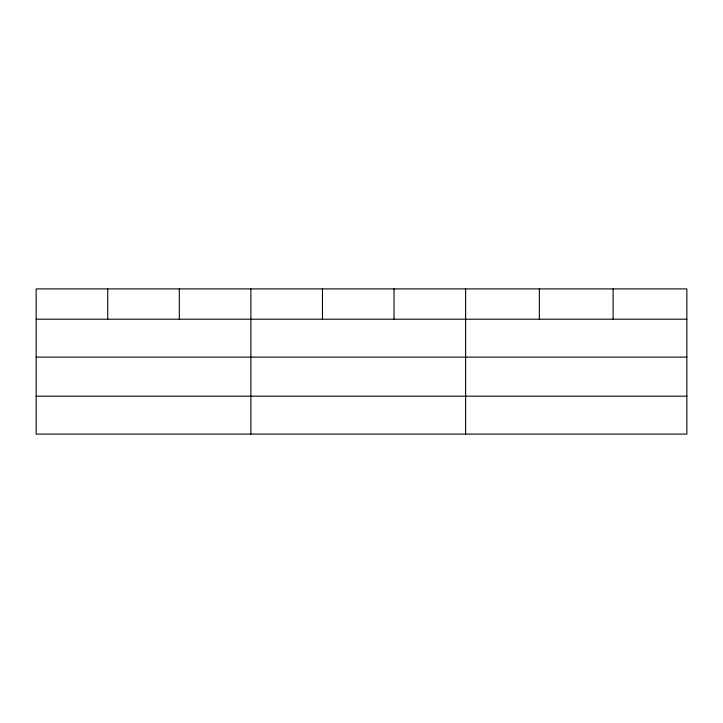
<?xml version="1.0" encoding="UTF-8"?>
<svg xmlns="http://www.w3.org/2000/svg" width="723" height="723" viewBox="0 0 723 723"><rect width="100%" height="100%" fill="white"/><g stroke="black" fill="none" stroke-linecap="round" stroke-linejoin="round"><path stroke-width="1.08" d="M686.85 357.117L686.85 288.902L36.15 288.902L36.15 434.098L686.85 434.098L686.85 357.117L36.15 357.117M36.15 319.204L686.85 319.204M36.15 396.186L686.85 396.186M613.104 288.902L613.104 319.204M539.358 288.902L539.358 319.204M465.612 288.902L465.612 434.098M394.035 288.902L394.035 319.204M322.458 288.902L322.458 319.204M250.881 288.902L250.881 434.098M179.304 288.902L179.304 319.204M107.727 288.902L107.727 319.204"/></g></svg>
